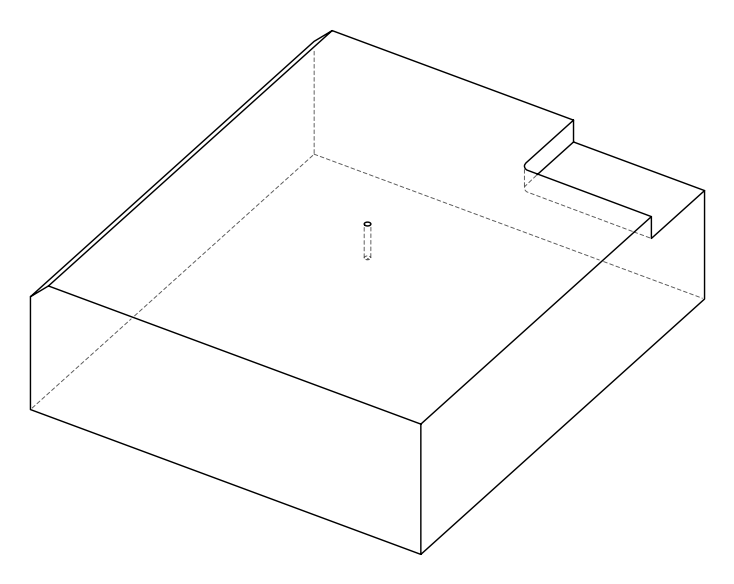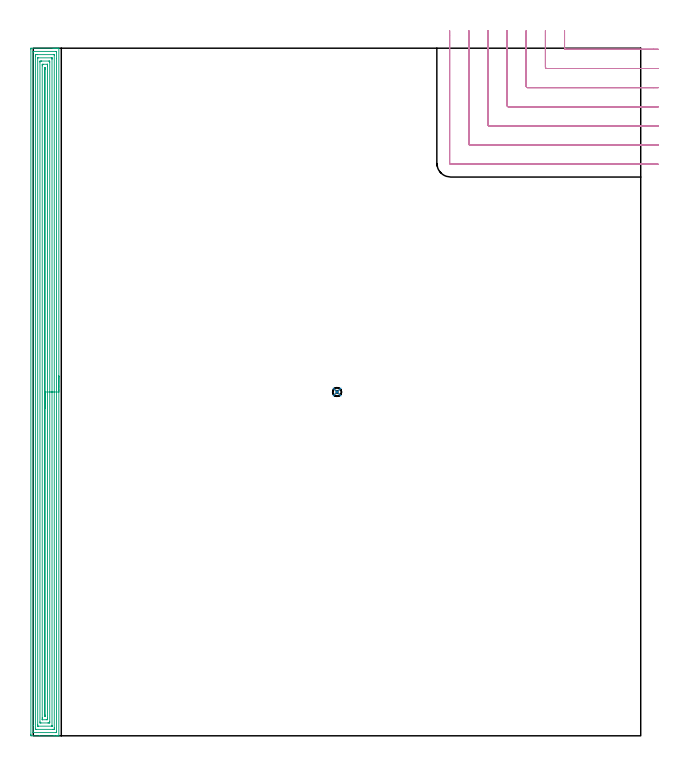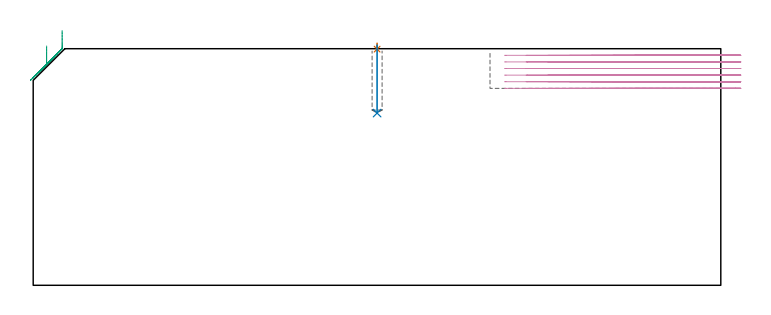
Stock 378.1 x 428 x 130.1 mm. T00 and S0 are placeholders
(PLAN: 4 operations, 3 tool changes, 37.4 min)
(1 SPOT_DRILL | STEP1POCKET | NXT0321_9005460120000 | 0.03 min | 2 mm3)
(2 DRILL_BLIND_HOLE_INTO_CENTER | STEP1POCKET | UGT0301_450 | 0.15 min | 800 mm3)
(3 AREA_MILL | FG_CHAMFER_SURFACE | UGT0205_001 | 24.17 min | 64791 mm3)
(4 MILL_CORNER_NOTCH_RECTANGULAR | CORNER_NOTCH_RECTANGULAR | UGT0201_134 | Follow Part, ap 3.975, ae 75% | 13 min | 221523 mm3)
(TOOL NXT0321_9005460120000 | NC Spot Drill, 142deg, 12mm, Carbide, Uncoated | D12 PA142 FL30 Z2)
(TOOL UGT0301_450 | Carbide Drill 5.5 mm | D5.5 PA118 FL57 Z2)
(TOOL UGT0205_001 | Chamfer Mill 20 x 3 x 45 deg. | D20 FL50 Z2)
(TOOL UGT0201_134 | Carbide End Mill 15.9 | D15.9 FL30 Z4)
(OP 1 SPOT_DRILL)
G17 G21 G94 G90
T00 M6
G54
G17 G0 G90 X189.1 Y214. S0 M3
G43 Z140.1 H0
G94 G81 G98 Z129.863 F250. R133.1
G80
M5
M2
(OP 2 DRILL_BLIND_HOLE_INTO_CENTER)
G17 G21 G94 G90
T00 M6
G54
G17 G0 G90 X189.1 Y214. S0 M3
G43 Z140.1 H0
G94 G81 G98 Z94.7 F250. R132.1
G80
M5
M2
(OP 3 AREA_MILL)
G17 G21 G94 G90
T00 M6
G54
G17 G0 G90 X15.9 Y224. S1061 M3
G43 Z140.1 H0
G94 G1 Y223.962 Z139.228 F250.
Y223.848 Z138.363
Y223.659 Z137.512
Y223.397 Z136.68
Y223.063 Z135.874
Y222.66 Z135.1
Y222.191 Z134.364
Y221.66 Z133.672
Y221.071 Z133.029
Y220.428 Z132.439
Y219.736 Z131.908
Y219. Z131.44
Y218.226 Z131.037
Y217.42 Z130.703
Y216.588 Z130.441
Y215.736 Z130.252
Y214.872 Z130.138
Y214. Z130.1
Y0.164
X15.898 Y0.01 Z130.088
X15.763 Y0.003 Z129.956
X15.622 Y0. Z129.822
X15.293 Z129.492
X14.647 Z128.842
X13.448 Z127.645
X12.895 Z127.089
X3.834 Z118.031
X-1.123 Y0.001 Z113.074
X-1.492 Y0.01 Z112.705
X-1.496 Y0.231 Z112.702
X-1.499 Y0.611 Z112.701
X-1.5 Y0.995 Z112.7
Y427.389
X-1.495 Y427.903 Z112.703
X-1.492 Y427.99 Z112.706
X-1.4 Y428. Z112.797
X12.295 Z126.49
X12.895 Z127.089
X13.448 Z127.645
X13.771 Z127.967
X14.324 Z128.52
X14.647 Z128.842
X15.293 Z129.492
X15.622 Z129.822
X15.763 Y427.997 Z129.956
X15.898 Y427.99 Z130.088
X15.9 Y427.835 Z130.1
Y214.
X14.486 Z128.686
X14.485 Y2.397 Z128.685
X14.481 Y2.033 Z128.681
X14.479 Y2.017 Z128.679
X14.461 Y2.01 Z128.661
X14.393 Y2.004 Z128.593
X14.29 Y2.001 Z128.49
X0.142 Y2. Z114.342
X-0.024 Y2.003 Z114.176
X-0.053 Y2.005 Z114.147
X-0.079 Y2.011 Z114.121
X-0.081 Y2.048 Z114.119
X-0.085 Y2.231 Z114.115
X-0.086 Y6.412 Z114.114
X-0.085 Y425.603 Z114.115
X-0.081 Y425.967 Z114.119
X-0.079 Y425.983 Z114.121
X-0.061 Y425.99 Z114.139
X0.007 Y425.996 Z114.207
X0.11 Y425.999 Z114.31
X14.258 Y426. Z128.458
X14.424 Y425.997 Z128.624
X14.453 Y425.994 Z128.653
X14.479 Y425.989 Z128.679
X14.481 Y425.952 Z128.681
X14.485 Y425.769 Z128.685
X14.486 Y421.58 Z128.686
Y214.
X13.071 Z127.271
Y4.895
X13.067 Y4.182 Z127.267
X13.064 Y4.009 Z127.264
X12.895 Y4.006 Z127.095
X12.197 Y4. Z126.397
X12.019 Z126.219
X1.683 Y4.001 Z115.883
X1.505 Y4.005 Z115.705
X1.335 Y4.012 Z115.535
X1.331 Y4.182 Z115.531
X1.329 Y4.362 Z115.529
Y423.105
X1.333 Y423.818 Z115.533
X1.336 Y423.991 Z115.536
X1.505 Y423.994 Z115.705
X2.203 Y424. Z116.403
X2.381 Z116.581
X12.717 Y423.999 Z126.917
X12.895 Y423.995 Z127.095
X13.064 Y423.988 Z127.264
X13.069 Y423.818 Z127.269
X13.071 Y423.638 Z127.271
Y214.
X11.657 Z125.857
Y6.337
X11.656 Y6.161 Z125.856
X11.652 Y6.023 Z125.852
X11.65 Y6.009 Z125.85
X11.643 Y6.006 Z125.843
X11.618 Y6.002 Z125.818
X11.565 Y6.001 Z125.765
X3.226 Y6. Z117.426
X2.839 Y6.008 Z117.039
X2.749 Y6.011 Z116.949
X2.746 Y6.071 Z116.946
X2.745 Y6.135 Z116.945
X2.743 Y6.492 Z116.943
Y6.861
Y421.663
X2.744 Y421.839 Z116.944
X2.748 Y421.977 Z116.948
X2.75 Y421.991 Z116.95
X2.757 Y421.994 Z116.957
X2.782 Y421.998 Z116.982
X2.835 Y421.999 Z117.035
X11.174 Y422. Z125.374
X11.561 Y421.992 Z125.761
X11.651 Y421.989 Z125.851
X11.654 Y421.928 Z125.854
X11.655 Y421.865 Z125.855
X11.657 Y421.508 Z125.857
Y421.139
Y214.
X10.243 Z124.443
Y8.646
X10.236 Y8.212 Z124.436
X10.229 Y8.01 Z124.429
X10.021 Y8.003 Z124.221
X9.39 Y8.001 Z123.59
X9.148 Y8. Z123.348
X4.767 Y8.001 Z118.967
X4.279 Y8.007 Z118.479
X4.164 Y8.01 Z118.364
X4.157 Y8.646 Z118.357
Y419.353
X4.164 Y419.788 Z118.364
X4.171 Y419.99 Z118.371
X4.379 Y419.997 Z118.579
X5.01 Y419.999 Z119.21
X5.252 Y420. Z119.452
X9.633 Y419.999 Z123.833
X10.121 Y419.992 Z124.321
X10.236 Y419.989 Z124.436
X10.243 Y419.353 Z124.443
Y214.
X8.829 Z123.029
Y11.005
X8.827 Y10.432 Z123.027
X8.825 Y10.116 Z123.025
X8.822 Y10.014 Z123.022
X8.726 Y10.01 Z122.926
X8.514 Y10.005 Z122.714
X8.062 Y10.001 Z122.262
X5.744 Z119.944
X5.631 Y10.003 Z119.831
X5.596 Y10.006 Z119.796
X5.581 Y10.009 Z119.781
X5.578 Y10.022 Z119.778
X5.575 Y10.112 Z119.775
X5.572 Y10.432 Z119.772
X5.571 Y10.753 Z119.771
Y11.325
Y416.995
X5.573 Y417.568 Z119.773
X5.575 Y417.884 Z119.775
X5.578 Y417.986 Z119.778
X5.674 Y417.99 Z119.874
X5.886 Y417.995 Z120.086
X6.338 Y417.999 Z120.538
X8.656 Z122.856
X8.769 Y417.997 Z122.969
X8.804 Y417.994 Z123.004
X8.818 Y417.991 Z123.018
X8.822 Y417.978 Z123.022
X8.824 Y417.888 Z123.024
X8.828 Y417.568 Z123.028
X8.829 Y417.247 Z123.029
Y416.675
Y214.
X7.415 Z121.615
X7.414 Y12.883 Z121.614
X7.413 Y12.447 Z121.613
X7.411 Y12.218 Z121.611
X7.407 Y12.01 Z121.607
X7.307 Y12.006 Z121.507
X7.2 Y12.005 Z121.4
X6.993 Y12.01 Z121.193
X6.989 Y12.218 Z121.189
X6.987 Y12.445 Z121.187
X6.985 Y12.883 Z121.185
Y13.111
X6.986 Y415.554 Z121.186
X6.989 Y415.782 Z121.189
X6.993 Y415.99 Z121.193
X7.093 Y415.994 Z121.293
X7.2 Y415.995 Z121.4
X7.407 Y415.99 Z121.607
X7.411 Y415.782 Z121.611
X7.413 Y415.554 Z121.613
X7.414 Y415.117 Z121.614
X7.415 Y414.889 Z121.615
Y214.
Y213.128 Z121.653
Y212.263 Z121.767
Y211.412 Z121.955
Y210.58 Z122.218
Y209.774 Z122.552
Y209. Z122.954
Y208.264 Z123.423
Y207.572 Z123.954
Y206.929 Z124.544
Y206.34 Z125.187
Y205.808 Z125.879
Y205.34 Z126.615
Y204.937 Z127.388
Y204.603 Z128.194
Y204.341 Z129.026
Y204.152 Z129.878
Y204.038 Z130.743
Y204. Z131.615
G0 Z140.1
M5
M2
(OP 4 MILL_CORNER_NOTCH_RECTANGULAR)
G17 G21 G94 G90
T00 M6
G54
G17 G0 G90 X330.7 Y438.95 S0 M3
G43 Z140.1 H0
Z126.467
G94 G1 Y435.95 F250.
Y428.089 F500.
G3 X331.489 Y427.3 R0.795
G1 X386.05
X389.05 F250.
G0 Z140.1
X318.775 Y438.95
Z126.467
G1 Y435.95
Y416.164 F500.
G3 X319.564 Y415.375 R0.795
G1 X386.05
X389.05 F250.
G0 Z140.1
X306.85 Y438.95
Z126.467
G1 Y435.95
Y404.24 F500.
G3 X307.64 Y403.45 R0.795
G1 X386.05
X389.05 F250.
G0 Z140.1
X294.925 Y438.95
Z126.467
G1 Y435.95
Y392.315 F500.
G3 X295.715 Y391.525 R0.795
G1 X386.05
X389.05 F250.
G0 Z140.1
X283. Y438.95
Z126.467
G1 Y435.95
Y380.39 F500.
G3 X283.79 Y379.6 R0.795
G1 X386.05
X389.05 F250.
G0 Z140.1
X271.075 Y438.95
Z126.467
G1 Y435.95
Y368.466 F500.
G3 X271.866 Y367.675 R0.795
G1 X386.05
X389.05 F250.
G0 Z140.1
X259.15 Y438.95
Z126.467
G1 Y435.95
Y356.541 F500.
G3 X259.941 Y355.75 R0.795
G1 X386.05
X389.05 F250.
G0 Z140.1
X330.7 Y438.95
Z122.833
G1 Y435.95
Y428.089 F500.
G3 X331.489 Y427.3 R0.795
G1 X386.05
X389.05 F250.
G0 Z140.1
X318.775 Y438.95
Z122.833
G1 Y435.95
Y416.164 F500.
G3 X319.564 Y415.375 R0.795
G1 X386.05
X389.05 F250.
G0 Z140.1
X306.85 Y438.95
Z122.833
G1 Y435.95
Y404.24 F500.
G3 X307.64 Y403.45 R0.795
G1 X386.05
X389.05 F250.
G0 Z140.1
X294.925 Y438.95
Z122.833
G1 Y435.95
Y392.315 F500.
G3 X295.715 Y391.525 R0.795
G1 X386.05
X389.05 F250.
G0 Z140.1
X283. Y438.95
Z122.833
G1 Y435.95
Y380.39 F500.
G3 X283.79 Y379.6 R0.795
G1 X386.05
X389.05 F250.
G0 Z140.1
X271.075 Y438.95
Z122.833
G1 Y435.95
Y368.466 F500.
G3 X271.866 Y367.675 R0.795
G1 X386.05
X389.05 F250.
G0 Z140.1
X259.15 Y438.95
Z122.833
G1 Y435.95
Y356.541 F500.
G3 X259.941 Y355.75 R0.795
G1 X386.05
X389.05 F250.
G0 Z140.1
X330.7 Y438.95
Z119.2
G1 Y435.95
Y428.089 F500.
G3 X331.489 Y427.3 R0.795
G1 X386.05
X389.05 F250.
G0 Z140.1
X318.775 Y438.95
Z119.2
G1 Y435.95
Y416.164 F500.
G3 X319.564 Y415.375 R0.795
G1 X386.05
X389.05 F250.
G0 Z140.1
X306.85 Y438.95
Z119.2
G1 Y435.95
Y404.24 F500.
G3 X307.64 Y403.45 R0.795
G1 X386.05
X389.05 F250.
G0 Z140.1
X294.925 Y438.95
Z119.2
G1 Y435.95
Y392.315 F500.
G3 X295.715 Y391.525 R0.795
G1 X386.05
X389.05 F250.
G0 Z140.1
X283. Y438.95
Z119.2
G1 Y435.95
Y380.39 F500.
G3 X283.79 Y379.6 R0.795
G1 X386.05
X389.05 F250.
G0 Z140.1
X271.075 Y438.95
Z119.2
G1 Y435.95
Y368.466 F500.
G3 X271.866 Y367.675 R0.795
G1 X386.05
X389.05 F250.
G0 Z140.1
X259.15 Y438.95
Z119.2
G1 Y435.95
Y356.541 F500.
G3 X259.941 Y355.75 R0.795
G1 X386.05
X389.05 F250.
G0 Z140.1
X330.7 Y438.95
Z115.567
G1 Y435.95
Y428.089 F500.
G3 X331.489 Y427.3 R0.795
G1 X386.05
X389.05 F250.
G0 Z140.1
X318.775 Y438.95
Z115.567
G1 Y435.95
Y416.164 F500.
G3 X319.564 Y415.375 R0.795
G1 X386.05
X389.05 F250.
G0 Z140.1
X306.85 Y438.95
Z115.567
G1 Y435.95
Y404.24 F500.
G3 X307.64 Y403.45 R0.795
G1 X386.05
X389.05 F250.
G0 Z140.1
X294.925 Y438.95
Z115.567
G1 Y435.95
Y392.315 F500.
G3 X295.715 Y391.525 R0.795
G1 X386.05
X389.05 F250.
G0 Z140.1
X283. Y438.95
Z115.567
G1 Y435.95
Y380.39 F500.
G3 X283.79 Y379.6 R0.795
G1 X386.05
X389.05 F250.
G0 Z140.1
X271.075 Y438.95
Z115.567
G1 Y435.95
Y368.465 F500.
G3 X271.865 Y367.675 R0.795
G1 X386.05
X389.05 F250.
G0 Z140.1
X259.15 Y438.95
Z115.567
G1 Y435.95
Y356.541 F500.
G3 X259.941 Y355.75 R0.795
G1 X386.05
X389.05 F250.
G0 Z140.1
X330.7 Y438.95
Z111.933
G1 Y435.95
Y428.089 F500.
G3 X331.489 Y427.3 R0.795
G1 X386.05
X389.05 F250.
G0 Z140.1
X318.775 Y438.95
Z111.933
G1 Y435.95
Y416.164 F500.
G3 X319.564 Y415.375 R0.795
G1 X386.05
X389.05 F250.
G0 Z140.1
X306.85 Y438.95
Z111.933
G1 Y435.95
Y404.24 F500.
G3 X307.64 Y403.45 R0.795
G1 X386.05
X389.05 F250.
G0 Z140.1
X294.925 Y438.95
Z111.933
G1 Y435.95
Y392.315 F500.
G3 X295.715 Y391.525 R0.795
G1 X386.05
X389.05 F250.
G0 Z140.1
X283. Y438.95
Z111.933
G1 Y435.95
Y380.39 F500.
G3 X283.79 Y379.6 R0.795
G1 X386.05
X389.05 F250.
G0 Z140.1
X271.075 Y438.95
Z111.933
G1 Y435.95
Y368.466 F500.
G3 X271.866 Y367.675 R0.795
G1 X386.05
X389.05 F250.
G0 Z140.1
X259.15 Y438.95
Z111.933
G1 Y435.95
Y356.541 F500.
G3 X259.941 Y355.75 R0.795
G1 X386.05
X389.05 F250.
G0 Z140.1
X330.7 Y438.95
Z108.3
G1 Y435.95
Y428.089 F500.
G3 X331.489 Y427.3 R0.795
G1 X386.05
X389.05 F250.
G0 Z140.1
X318.775 Y438.95
Z108.3
G1 Y435.95
Y416.164 F500.
G3 X319.564 Y415.375 R0.795
G1 X386.05
X389.05 F250.
G0 Z140.1
X306.85 Y438.95
Z108.3
G1 Y435.95
Y404.24 F500.
G3 X307.64 Y403.45 R0.795
G1 X386.05
X389.05 F250.
G0 Z140.1
X294.925 Y438.95
Z108.3
G1 Y435.95
Y392.315 F500.
G3 X295.715 Y391.525 R0.795
G1 X386.05
X389.05 F250.
G0 Z140.1
X283. Y438.95
Z108.3
G1 Y435.95
Y380.39 F500.
G3 X283.79 Y379.6 R0.795
G1 X386.05
X389.05 F250.
G0 Z140.1
X271.075 Y438.95
Z108.3
G1 Y435.95
Y368.466 F500.
G3 X271.866 Y367.675 R0.795
G1 X386.05
X389.05 F250.
G0 Z140.1
X259.15 Y438.95
Z108.3
G1 Y435.95
Y356.541 F500.
G3 X259.941 Y355.75 R0.795
G1 X386.05
X389.05 F250.
G0 Z140.1
M5
M2
